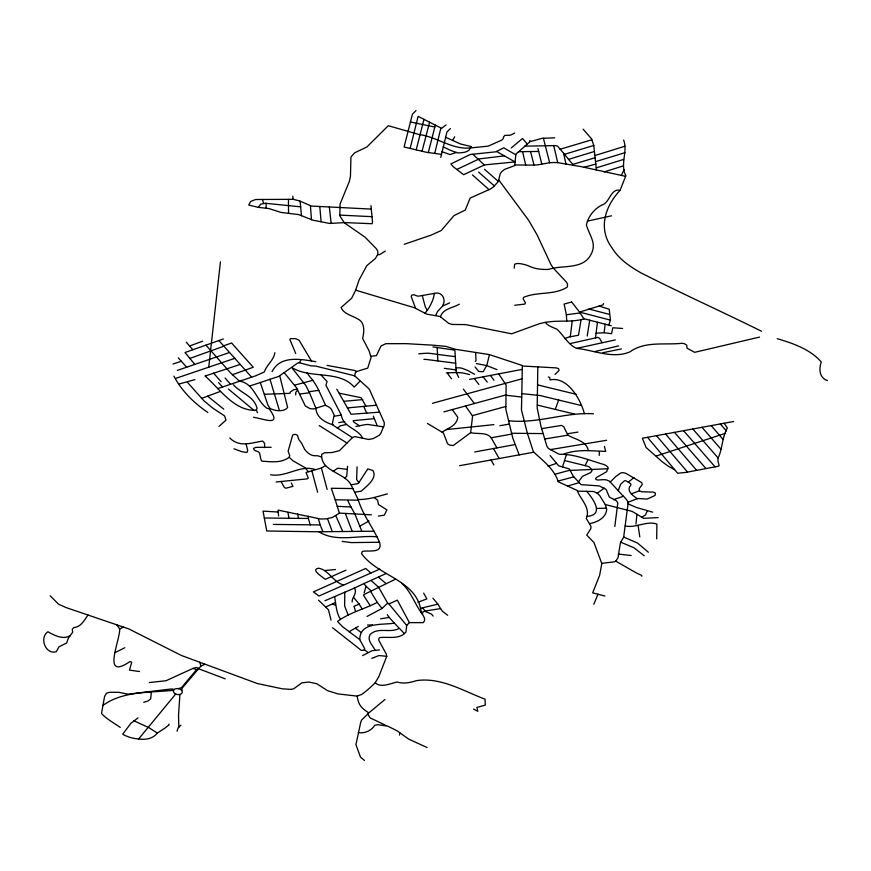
<?xml version="1.0" encoding="UTF-8"?>
<svg xmlns="http://www.w3.org/2000/svg" width="871" height="871" viewBox="0 0 871 871"><rect width="100%" height="100%" fill="white"/><g stroke="black" fill="none" stroke-linecap="round" stroke-linejoin="round"><path stroke-width="1.31" d="M537.81 366.876L537.189 408.042L540.967 426.387L546.901 446.257L548.436 448.456L558.126 453.769A23.375 15.428 9.6 0 0 559.171 454.107A12.183 8.035 9.6 0 0 560.184 454.303C575.023 454.107 589.678 460.432 603.984 464.537A1.971 1.306 9.6 0 0 604.822 464.983A3.375 2.232 9.6 0 1 606.292 465.767L607.49 466.78A2.134 1.404 9.6 0 1 608.034 467.923L606.717 471.57A1.426 0.936 9.6 0 1 606.445 471.842L597.081 477.166A8.166 5.389 9.6 0 0 595.699 478.473A1.415 0.936 9.6 0 0 595.666 478.832A1.753 1.154 9.6 0 0 596.352 479.573A2.373 1.568 9.6 0 0 598.268 479.997L602.939 479.671A23.201 15.308 9.6 0 1 605.323 479.779A4.464 2.951 9.6 0 1 607.425 480.291L608.753 480.857A2.722 1.796 9.6 0 1 609.754 481.511L622.776 495.632A39.609 26.141 9.6 0 1 626.761 499.965A9.254 6.108 9.6 0 1 627.621 501.5A12.945 8.536 9.6 0 1 627.991 504.211L623.908 535.23A11.846 7.817 9.6 0 1 623.135 538.126L620.457 542.666L618.366 555.317A7.491 4.943 9.6 0 1 618.301 556.656A14.763 9.744 9.6 0 1 617.626 558.289A111.684 73.719 9.6 0 1 616.614 559.977A8.721 5.759 9.6 0 1 615.078 561.534A2.167 1.437 9.6 0 1 614.099 561.871L601.785 563.319M288.551 212.992L288.453 199.394M278.6 515.97L278.067 510.101L320.691 519.029L326.255 518.833L332.472 517.428L339.429 513.106L371.384 514.815M352.124 601.992C351.862 597.408 357.012 593.88 354.933 588.905L354.225 588.175L324.905 600.772M599.259 455.402L599.411 451.635M388.586 603.527L406.681 625.454L405.962 632.074C399.441 639.782 388.488 636.603 379.789 637.572L378.667 638.911L378.896 640.501L386.31 654.099L386.746 656.309L378.798 676.669L375.249 682.668A179.208 118.282 9.6 0 1 361.901 694.372L357.132 696.114L337.894 693.904L327.518 690.638L316.728 683.702L308.9 682.047L301.91 682.831L293.701 688.787L291.056 689.375L282.465 688.841L257.381 683.55L181.364 655.449L128.854 628.938L66.087 607.577L58.531 604.18L50.191 595.764M340.43 619.205C336.152 612.683 336.021 604.376 334.704 597.103M357.066 466.856L356.642 479.475L358.808 482.665L357.72 483.666L351.057 484.799C344.23 472.267 320.332 471.516 321.726 454.292L324.491 452.811L332.123 452.506L339.407 450.699L352.603 437.438L354.911 436.611L368.585 439.463L373.3 438.559L379.418 435.141L380.692 433.573L384.285 425.081L384.209 422.413L369.293 389.119L354.617 375.815L316.173 366.179A27.208 17.953 9.6 0 0 311.252 365.896L299.003 362.674M406.681 625.454L409.403 622.623L423.154 622.656C426.768 620.021 423.154 615.318 421.303 612.694C417.634 579.574 378.09 576.744 361.53 553.608L362.347 551.408C368.629 549.993 383.088 553.989 379.527 542.252C373.224 527.641 362.652 514.87 358.133 499.508L351.057 484.799M332.602 627.762L361.225 650.332L363.686 650.289L364.731 648.786L359.767 639.641C359.832 621.524 382.521 625.247 394.356 623.124L404.405 633.576M614.806 526.498L617.822 502.839L616.418 500.836L609.297 497.003L606.129 489.404L599.302 485.909L581.088 484.646L573.347 476.339L569.318 468.936L558.594 465.789L550.113 455.544M597.452 322.27L595.514 337.97M635.972 524.07L636.908 514.326M589.732 320.19L587.206 336.01M347.551 466.29L346.691 476.361L344.589 478.19M563.809 454.096C576.972 448.979 592.03 450.938 605.704 451.407L604.43 446.398M208.713 367.42L220.428 261.888M596.014 333.19L604.115 332.733L605.16 324.197M570.265 336.783L572.236 320.887M427.476 423.469L443.426 432.963L447.563 443.753L449.741 445.103L453.268 445.538L470.645 432.647L472.594 416.033L465.528 405.962M599.128 306.048L609.199 309.238L610.451 320.136L608.742 325.003M581.044 319.668L578.54 335.215L568.556 337.11L564.843 338.59M399.506 735.08L399.811 732.816M434.76 153.252L440.628 129.082L446.039 124.934M181.767 690.54L182.213 688.046L198.588 668.743L200.961 666.075L204.881 664.301M274.855 352.69C273.94 360.039 266.646 364.873 264.316 371.961L255.628 375.837L217.663 388.618M440.78 157.39L446.965 131.902L450.427 128.603M416.186 149.856L423.981 119.349M428.282 152.632L435.315 125.119M410.197 148.19L418.124 116.366L441.347 128.2M422.043 151.282L429.588 122.212M489.448 354.617L486.889 365.178L483.22 371.721L478.767 371.46L475.054 366.985M354.225 588.175L363.893 583.592L366.005 586.259L364.209 592.77M618.225 490.721L620.642 484.265L624.344 480.912A1.35 0.893 9.6 0 1 624.975 480.748A2.025 1.339 9.6 0 1 626.608 481.151L629.21 482.719A4.823 3.179 9.6 0 1 630.517 483.699A2.221 1.47 9.6 0 1 630.898 484.407A2.613 1.72 9.6 0 1 630.746 485.212C625.672 490.58 633.228 496.067 637.485 498.691M271.153 447.28L255.867 447.378L253.472 448.413C253.875 451.82 258.382 450.438 259.58 453.072C260.473 456.589 260.581 459.529 261.746 461.107C271.044 461.782 281.202 463.383 289.183 457.275L289.727 455.577L288.138 451.178L292.514 435.598A2.156 1.426 9.6 0 1 293.767 434.618A2.689 1.775 9.6 0 1 297.664 435.652A139.218 91.88 9.6 0 1 298.307 438.026A13.392 8.841 9.6 0 0 299.896 440.976A30.42 20.077 9.6 0 1 301.584 443.23A93.132 61.471 9.6 0 1 303.239 446.551A81.014 53.469 9.6 0 1 304.523 449.077A18.792 12.401 9.6 0 0 308.421 453.236A10.855 7.164 9.6 0 0 312.156 455.326A6.249 4.126 9.6 0 0 314.551 455.685A11.976 7.904 9.6 0 0 316.783 455.729A2.765 1.829 9.6 0 1 318.024 455.881A18.269 12.063 9.6 0 1 321.29 457.025M404.231 244.294L431.221 235.094L441.281 230.51L454.063 215.54L465.256 210.063L470.166 198.055L490.308 189.083L493.498 186.862L498.332 181.473L500.194 173.732L501.936 171.413L504.625 169.377L514.717 165.599L515.872 154.145L529.339 142.321L529.971 140.438M562.448 467.052L566.444 454.629M440.497 316.848C442.577 308.759 453.083 307.964 459.289 304.186M558.627 400.029L555.317 409.37M177.02 731.194L178.163 727.895L180.874 725.205M603.538 303.544L603.07 304.839L579.553 312.101L571.746 302.074M597.974 594.229L593.815 604.267M623.647 140.057C628.1 151.913 619.717 164.107 625.868 175.702L620.13 190.27C610.31 188.245 610.103 202.889 601.567 205.186C593.957 209.269 588.067 216.639 586.401 225.077C590.081 237.239 598.323 244.631 589.025 257.598C580.119 269.03 562.241 265.263 549.699 269.063A8.732 5.759 9.6 0 1 547.304 269.422A31.694 20.926 9.6 0 1 536.776 268.649A19.739 13.021 9.6 0 1 530.145 266.57A25.215 16.647 9.6 0 0 519.954 263.63A7.893 5.204 9.6 0 0 514.619 264.229L514.271 268.181M647.273 510.82L645.509 514.946L641.546 517.363M585.149 465.615L587.958 459.583M435.718 315.313L437.482 311.589L442.577 306.037A6.413 4.235 9.6 0 1 443.056 304.687A16.201 10.692 9.6 0 0 443.992 300.081A24.606 16.244 9.6 0 0 443.35 297.501A9.472 6.249 9.6 0 0 440.421 294.017A4.257 2.809 9.6 0 0 436.012 293.124L418.995 296.086A2.853 1.884 9.6 0 1 417.481 296.042A6.097 4.028 9.6 0 1 414.988 295.106A2.744 1.807 9.6 0 0 412.027 295.084A3.353 2.21 9.6 0 0 411.45 297.185L415.674 308.508M300.745 360.235L299.711 362.401L297.555 363.163L278.709 376.435L249.542 386.082M514.674 133.078L510.319 135.234L504.766 135.397L503.58 136.987A7.523 4.965 9.6 0 1 500.487 140.667L488.228 146.132L470.405 147.939C468.75 152.49 463.013 152.49 458.984 152.948A4.388 2.896 9.6 0 1 457.003 152.632L453.094 151.314A18.389 12.14 9.6 0 1 450.002 150.095L443.099 146.851M621.295 175.441L624.202 169.54M272.068 371.645C280.299 355.03 301.018 359.168 315.857 361.726M371.514 209.105L311.437 206.068L299.286 200.809L293.081 199.328L255.551 199.513L250.663 201.462L248.725 205.055L258.393 207.374L260.571 204.195L265.513 203.27L300.647 206.841M452.702 140.405L454.651 136.725M578.605 481.728L582.383 476.383L590.723 472.528L592.008 470.808L591.551 469.556A10.757 7.099 9.6 0 0 589.166 466.987A2.232 1.47 9.6 0 0 588.35 466.584A16.386 10.811 9.6 0 0 585.584 465.724L564.539 460.541M240.2 381.171C254.648 384.296 256.063 400.333 266.918 408.249L269.161 408.739L269.705 407.922L267.854 404.917L260.309 382.532M620.13 190.27C604.997 206.438 597.746 228.779 612.063 247.985C618.802 259.014 629.668 266.384 640.642 272.699C680.567 292.983 721.395 311.404 761.526 331.23M88.08 615.002C84.247 620.196 81.014 627.109 73.708 627.599L72.228 629.363L72.696 632.215L68.297 638.291L66.664 643.005L58.967 646.815L56.354 651.628C45.749 655.21 38.901 637.746 47.927 631.758C54.318 635.384 63.213 640.141 70.377 635.525M168.952 724.139L169.105 724.781L164.88 728.145L157.335 733.044C150.988 741.275 139.926 739.664 131.107 737.726A34.905 23.038 9.6 0 1 123.127 734.547L122.822 734.013L130.966 723.257L138.043 717.889M358.808 482.665L367.834 468.881L372.93 470.547C377.742 478.277 366.332 486.432 361.236 491.168L354.606 492.246M425.004 313.418L427.901 309.401A47.361 31.258 9.6 0 0 429.621 306.636A102.865 67.894 9.6 0 0 432.528 300.549A77.007 50.823 9.6 0 0 434.346 293.429M175.692 694.035L138.652 738.956M395.434 579.215L363.926 594.566L363.457 595.176L370.251 605.737M264.642 447.64L264.534 443.187L262.628 441.042C251.425 442.904 239.275 447.64 229.781 437.993M225.208 678.836L198.588 668.743L196.487 669.766L181.473 687.676L178.228 688.645M610.233 482.044L615.721 476.557L620.631 473.084A1.611 1.067 9.6 0 1 621.404 472.79A27.807 18.356 9.6 0 1 622.253 472.692A2.515 1.655 9.6 0 1 623.494 472.779A16.571 10.931 9.6 0 0 625.008 473.105A2.591 1.709 9.6 0 1 626.031 473.443L641.731 482.621L642.21 484.581L639.216 488.664L639.477 490.852L641.829 491.799L652.978 492.071L654.894 492.757A1.263 0.827 9.6 0 1 655.417 493.552L655.242 494.989A4.812 3.179 9.6 0 1 653.936 495.991L647.98 498.691A3.016 1.992 9.6 0 1 646.042 499.029L640.109 498.626A5.15 3.397 9.6 0 0 636.941 498.833A22.2 14.644 9.6 0 0 635.721 499.268L627.871 502.349M359.93 381.248L354.203 387.105C339.287 369.925 311.339 379.048 292.689 367.998M475.316 361.389L475.98 360.768L475.62 352.45M416.022 110.563L412.429 114.21L404.09 146.992L426.311 152.262L441.521 154.352M219.013 426.387L226.003 420.138L224.544 415.903L212.589 407.976L203.89 400.769L187.374 382.238M384.895 699.533L369.184 712.62L361.607 720.056L360.736 722.19L355.934 744.607L360.496 757.139L364.459 760.437M422.326 614.142L422.979 611.845L425.571 610.963L440.574 608.6L442.392 611.235L447.661 615.242M511.277 147.95L522.556 138.467L527.303 144.129M337.317 428.314L340.343 425.821L346.375 424.46M333.277 471.255L337.774 468.184L347.213 469.382M555.001 374.432L559.062 370.458L558.605 368.705L556.46 367.91L522.35 366.016M628.263 482.153L634.001 477.613M456.415 152.436L450.089 154.559L441.88 151.685M597.223 493.269L604.376 488.065M385.309 251.077L379.68 254.582L377.666 254.735M315.977 408.521L313.331 408.858A6.848 4.518 9.6 0 1 309.553 408.412L305.296 405.94L296.565 387.835L284.218 372.679M369.032 520.956L359.385 526.367M367.029 616.45L382.021 608.47L387.127 603.603L390.056 603.451L397.339 600.141L409.403 622.623M382.021 608.47L377.285 602.416C364.132 609.177 349.489 612.618 337.513 621.458L342.434 626.597L359.767 639.641M276.161 481.99L307.136 478.887L308.269 478.125L306.059 472.463L321.421 468.032L325.504 465.604M349.129 631.682L358.297 626.434M442.054 432.125C447.803 428.336 457.308 425.451 457.732 417.155L452.267 409.588M387.388 493.868C377.818 496.426 368.335 499.769 358.133 499.508M362.608 655.58L372.124 650.681L379.571 649.908M371.808 658.378L378.972 655.536L386.746 656.309M102.941 705.401C123.366 690.67 149.932 692.913 173.579 690.246M124.793 647.741L115.288 652.499M325.95 606.902L335.466 602.514M139.512 671.508L129.463 670.115L131.717 662.308L130.095 661.481C101.33 681.024 119.763 641.655 119.752 628.96L123.519 627.033M363.893 583.592L386.354 573.423M456.959 169.399L479.148 158.914L504.037 155.909M442.577 306.037L449.665 302.89M370.861 573.042L319.004 596.025L313.364 591.91L365.733 568.469L370.861 573.042L379.8 569.101M345.961 570.178L325.264 579.367C323.337 577.386 309.978 569.699 318.514 568.197C328.705 569.83 333.255 582.264 343.577 584.985M362.118 608.96L359.19 604.115L353.964 606.336L355.488 611.104M202.638 341.192L189.595 345.994M398.864 628.557C389.838 633.467 377.491 626.619 369.968 634.796C366.963 640.392 372.701 645.346 374.998 649.951M223.901 346.19L189.475 358.558M631.355 493.857L639.434 490.798M179.284 383.959L194.919 379.625M201.539 398.428L220.287 391.438M594.806 351.568L618.617 345.885M223.39 338.961L185.011 352.515L194.919 364.535M234.778 358.34L176.007 378.286M223.575 345.82L231.621 343.022L253.243 367.257L232.415 374.693M229.04 352.679L177.39 370.382M548.066 466.268L556.547 463.328M205.229 376.011L240.211 364.416M613.489 499.649L623.451 496.252M332.918 424.819C325.09 422.511 316.26 417.449 315.912 408.227L325.329 405.244L329.39 407.28L331.35 409.218L334.192 415.086L332.395 423.567L333.158 425.266L352.396 437.623M725.608 433.235L656.32 456.001M173.013 364.002L181.375 361.247M417.949 602.22L426.844 598.943L423.687 593.162M604.18 171.892L623.309 165.926M594.904 155.539L624.855 146.252M596.243 167.885L623.582 159.437M589.536 523.623C597.049 522.35 606.151 517.853 606.739 509.252L605.28 504.549L599.564 495.359L596.831 492.921L593.597 491.516L577.473 491.135M524.701 146.165L555.48 145.599L557.451 146.056L564.528 154.309L593.793 145.457L591.518 138.783L583.135 129.18M595.688 161.614L624.943 152.675M312.82 380.3L294.485 385.2M564.528 154.309L568.545 159.371L594.381 151.5M595.187 157.716L572.835 164.39L568.545 159.371M591.866 139.785L560.086 149.257M440.574 608.6L437.884 604.158L420.53 608.285M576.558 348.378L615.329 339.908M567.838 485.953L579.204 482.643M583.864 167.33L595.927 163.998M571.485 302.041L564.114 304.077L566.357 314.747L566.76 320.909M521.892 378.831L432.484 403.284M443.905 411.874L505.158 395.129L521.642 397.056M472.409 415.641L505.833 406.485M555.045 474.227L568.796 470.492L607.904 468.74M558.006 481.086L573.771 476.862M143.715 702.309L147.95 700.981L150.683 698.836L151.402 691.999M759.534 337.088L694.655 352.33L686.99 348.171L686.762 345.199L684.421 343.686L681.939 343.305C664.66 345.166 645.204 340.92 630.081 351.775C613.119 359.277 593.924 350.153 576.504 348.367C567.827 344.437 563.711 335.27 556.972 329.249C552.856 327.344 548.229 326.135 545.322 322.379L539.835 323.555L511.604 333.811L465.637 324.6L452.06 324.448L448.587 323.304L440.073 316.5L426.725 314.115L414.258 307.681L355.64 290.163M587.359 221.136L611.507 215.823M621.317 348.923L602.852 352.711M570.026 343.599L597.811 337.393L599.542 338.253L602.013 342.597M394.356 623.124L389.174 617.408L380.594 618.802M469.611 379.397L522.23 369.402M355.869 426.474L364.927 424.721A9.929 6.554 9.6 0 1 367.061 424.493A8.873 5.857 9.6 0 1 368.487 424.536L383.61 426.888M470.645 432.647C476.938 434.422 486.671 431.722 491.157 437.808L511.723 434.052M474.717 451.962L515.033 444.569M733.567 421.52L642.373 438.255L646.075 447.476L662.112 461.663L668.514 466.399L674.611 469.643M339.244 393.202L361.171 397.72L365.94 406.191M459.594 465.691L533.858 452.212M499.834 425.723L509.383 424.079M550.385 449.61L606.63 440.269M545.322 322.379C558.267 319.962 571.572 322.629 584.408 318.851L611.3 325.776M544.669 438.995L567.903 435.162C575.132 439.539 586.194 440.726 588.35 450.481M541.599 428.652L561.425 425.418L563.668 426.583L567.903 435.162M334.366 416.196L341.28 415.086C343.218 427.149 356.272 427.988 361.977 436.861L362.14 437.765M338.754 422.609L344.742 421.651M567.478 433.736L577.909 432.092M318.753 390.371L309.02 391.732M315.912 408.227L309.499 392.756L299.722 394.04M418.777 353.898L420.247 353.691A110.192 72.729 9.6 0 1 425.984 353.288A59.239 39.097 9.6 0 1 428.129 353.19A175.528 115.854 9.6 0 1 438.015 354.421A327.823 216.367 9.6 0 0 455.293 356.609M566.357 314.747L580.14 312.961M324.731 570.527L335.466 569.547M149.366 682.548L166.023 680.73L192.763 668.514L196.269 667.491L198.86 668.438M493.89 424.634L446.322 429.599M279.722 375.749L287.637 407.486C283.913 412.342 274.561 411.058 269.553 408.151M514.75 305.275L524.897 304.055L525.463 302.868L523.112 298.818L523.558 297.37C537.44 291.371 554.522 295.465 567.337 287.027L567.554 284.153L566.237 281.888L553.433 268.29L550.962 264.599L537.102 234.898L528.664 220.33L498.8 180.003M347.3 407.944L376.555 405.189M278.023 512.028L263.031 511.103L266.755 531.005L318.949 531.789L374.007 531.212M343.599 401.324L362.728 399.593M658.236 517.581L643.68 518.343L632.139 511.386L605.28 504.549M374.334 418.624L353.093 420.693L353.768 422.065L359.516 425.777M586.531 516.459C604.714 515.099 593.695 499.562 586.673 491.353M377.187 536.819C358.112 534.925 335.966 542.644 318.949 531.789M379.593 412.168L351.089 414.269L336.805 389.206M529.514 141.81L542.219 138.293L554.707 137.825M370.73 356.283L376.392 355.673L381.063 345.961L385.755 343.697L406.028 343.653L432.408 345.134L445.81 346.364L455.522 349.325L489.317 354.573L522.36 365.504L521.468 410.012L527.401 433.399L533.422 451.842C542.807 460.596 554.337 469.088 558.267 481.772L577.114 490.427C580.685 499.834 590.843 507.553 586.292 518.561L590.952 526.226L590.821 528.675L586.738 535.066L593.978 542.579L601.817 563.57L599.64 575.219L592.683 592.857L604.91 596.036M446.29 372.93L454.118 372.603A32.434 21.405 9.6 0 1 459.561 372.69L461.761 372.864A8.525 5.629 9.6 0 1 464.058 373.245L469.578 374.563M367.54 625.062L372.429 624.877M264.392 394.291L289.956 393.354L290.228 392.092L293.777 389.685L297.272 389.195L297.566 390.012L295.759 392.473L295.705 394.922M470.405 147.939C452.169 149.921 436.763 136.725 419.049 134.515L388.303 125.707L366.898 146.97L354.671 152.806L350.937 157.052L350.458 176.214L349.347 181.386L340.104 203.966L339.81 215.79L344.285 222.758L365.112 237.239L376.435 248.845L377.731 251.088L377.883 254.027L375.477 258.415L366.778 265.688L359.092 279.95L355.597 290.315L351.688 298.187L341.105 307.528C343.664 314.017 351.982 315.498 357.35 318.732C365.232 322.183 364.23 331.524 362.641 338.438L369.228 351.155L371.079 357.48L367.736 368.095L356.849 371.46L355.368 372.57L354.617 375.815M358.09 500.172L335.248 499.78L331.285 488.283L352.94 488.555M322.782 531.408L320.18 524.93L273.352 524.418M596.875 508.414L606.401 508.185M264.316 518.005L308.367 518.474L310.272 524.93M538.67 151.445L518.441 151.696M511.538 433.268L543.003 433.595M379.527 542.252L351.351 542.6L342.183 541.392M508.544 420.715C537.353 424.014 564.811 412.07 593.434 413.769M378.362 516.089L384.307 515.197L386.898 509.905L378.46 504.483L377.666 500.248L374.356 497.733M339.744 215.115L372.091 216.672M455.969 367.823L459.365 367.845A7.643 5.041 9.6 0 1 463.002 368.618L467.934 370.567A6.326 4.17 9.6 0 1 469.861 371.743L474.575 374.29M514.979 164.957L529.612 165.109A308.138 203.368 9.6 0 0 536.079 164.946A15.047 9.929 9.6 0 0 538.256 164.771A121.396 80.121 9.6 0 1 545.932 163.432A26.337 17.387 9.6 0 1 555.676 162.55A15.33 10.114 9.6 0 1 557.723 162.648L581.545 166.709L625.607 176.334M335.248 499.78L337.229 506.323L350.991 506.987L354.889 514.01L361.857 531.332M625.149 525.953C635.612 528.436 647.251 520.314 656.897 524.113L656.701 538.899M253.461 417.285C264.24 418.864 282.618 427.236 269.161 408.739M622.569 328.454L612.814 327.79L611.54 333.691L604.115 332.733M521.685 393.627L540.107 395.532L581.055 405.472M427.073 747.503L408.706 739.12L397.328 730.954L387.954 726.24L378.156 724.683L374.835 725.205C371.46 730.66 364.59 733.709 358.319 732.598M631.181 555.513L618.377 554.065M455.696 363.218L427.334 359.592A12.945 8.547 9.6 0 0 423.948 359.396M258.393 207.374L268.878 208.55L281.006 212.415L298.742 214.604L312.841 220.178L329.684 223.455L344.709 222.584L372.059 223.727L372.527 222.083L370.97 205.665M444.243 368.335L456.088 369.925M432.941 346.93L453.606 349.957A1.622 1.067 9.6 0 1 454.945 350.839L456.154 371.427A8.329 5.498 9.6 0 0 456.916 373.637L458.69 377.393M270.609 474.749C286.069 477.635 300.092 464.537 314.921 469.458M476.404 363.566L486.693 365.602L497.003 369.62M434.825 127.035L410.339 121.973M174.222 689.473L171.62 688.939L128.037 694.176L118.696 692.325L109.877 692.26L106.491 693.153L104.553 696.55L101.526 713.48C106.022 718.684 114.515 723.322 120.252 727.437M537.374 405.091L574.522 414.041M537.734 384.938L576.275 394.323M652.662 512.148L636.396 507.477L628.013 503.841M610.451 320.136L579.553 312.101L583.951 318.96M588.829 308.998L609.395 314.377M548.316 377.012L549.743 377.426L550.047 379.876C567.729 376.207 580.739 399.658 584.376 413.649M777.204 338.699C792.948 343.272 810.335 349.325 821.255 361.988C818.936 368.858 819.001 377.589 827.45 380.627M233.972 448.794L241.768 451.668L246.863 452.517L247.756 450.59L246.145 444.09M193.188 668.362L196.487 669.766M445.604 137.27L460.509 143.976L471.538 146.633M326.984 365.374L354.965 370.534L356.696 371.569M332.439 604.028L335.335 605.225M133.786 720.731L148.843 727.644L157.335 733.044M620.707 542.219L633.957 547.717L644.224 555.796M623.658 537.015L637.561 543.069L648.34 552.214M386.136 725.499L370.284 717.987L367.758 714.242L368.248 712.5C360.485 707.579 358.427 704.182 357.132 696.114M346.93 443.012L319.2 425.549M515.752 154.788L503.776 147.83L495.893 151.804L470.242 154.505L450.851 163.944L453.399 166.84L463.622 174.712L483.547 165.359A4.213 2.787 9.6 0 1 485.332 164.815L515.066 161.93L496.601 151.467M615.655 561.098L633.74 571.463A73.131 48.264 9.6 0 0 637.169 573.303A24.824 16.386 9.6 0 0 639.499 574.381L640.925 575.034A2.047 1.35 9.6 0 1 641.764 575.677A1.579 1.045 9.6 0 1 641.742 576.264M473.541 709.081L477.809 711.302L476.883 707.448L485.278 705.118L485.06 699.173C463.132 690.943 441.107 677.105 416.665 680.599C410.154 682.581 403.915 684.116 397.198 682.015C390.85 683.267 380.464 688.428 375.249 682.668M355.379 628.165L361.215 632.52M427.313 310.218L425.32 306.984L422.283 295.509M318.546 600.152L328.476 609.787L331.013 620.098M364.437 649.712L368.074 652.575M254.332 410.644L228.452 389.087M207.603 396.153L223.76 409.174M494.38 185.926L478.604 172.099M378.537 577.255L385.929 583.516M484.505 169.268L498.332 181.451M366.005 586.259L370.752 590.44L370.708 591.583L377.285 602.416M489.034 189.649L472.43 174.897M371.035 580.456L378.624 587.25L387.889 603.559M239.645 381.378L230.532 372.864L206.002 345.21M207.908 412.516C194.113 403.088 181.799 391.177 173.895 376.12M472.899 154.287L484.418 165M205.121 376.043C219.797 388.869 234.103 411.101 255.824 410.285L257.141 408.597C254.343 396.142 240.723 393.246 233.33 384.688M178.272 357.883L186.721 367.268M221.136 381.694L213.526 373.158M280.995 481.456L284.382 487.477L285.873 488.228L292.994 486.312L291.262 483.002M432.898 598.17L437.884 604.158M218.893 340.583L251.643 377.197M218.588 382.619L222.497 387.029M230.575 384.361L225.056 378.003M720.306 423.959L726.49 430.993M683.572 430.699L715.058 466.802M186.252 342.183L192.839 349.707M692.837 429L718.129 457.972M674.459 432.375L705.88 468.456M702.004 427.313L721.101 449.392M711.204 425.625L723.137 439.528M665.52 434.008L696.604 470.318M656.473 435.674L687.535 472.093M647.491 437.318L677.638 473.247L685.782 472.43L718.118 466.279A1.513 1.002 9.6 0 0 719.032 465.212L718.368 462.741A27.502 18.149 9.6 0 1 717.954 458.429C722.592 448.794 721.907 437.471 727.372 427.966L724.128 423.252M401.781 583.32C410.807 591.453 414.433 603.08 421.303 612.694M289.183 457.275L292.819 460.694L305.296 467.825L308.269 471.668M483.067 376.795L487.248 382.108M335.89 515.937L342.651 531.299M474.281 378.493L478.898 384.503M463.394 389.141L474.423 403.534M321.083 374.976L327.093 381.574L325.917 385.178L341.29 415.086M119.752 628.96L116.856 624.921M572.857 164.379L573.782 165.621M451.472 378.743L448.282 374.454A6.347 4.192 9.6 0 1 447.585 372.875M498.615 373.79L506.127 385.026L505.855 409.316L512.714 437.873L519.181 454.88M490.438 375.379L493.999 380.268M292.286 368.27L305.775 385.418L309.499 392.756M306.875 372.69L310.337 377.415A37.388 24.671 9.6 0 1 314.344 382.576A100.372 66.25 9.6 0 1 318.644 390.099L325.569 405.255M433.127 616.08L431.504 614.109L425.298 611.486L422.816 607.827M387.301 614.686L389.174 617.408M359.19 604.115L353.572 597.299M348.258 615.274L344.633 605.944L344.774 592.193M311.578 361.193L299.112 340.3L295.672 338.656L290.511 338.645L289.825 339.461L295.748 353.539M491.004 459.986L493.901 464.983M491.157 437.808L496.927 447.879M493.476 448.511L499.159 458.505M347.649 500.487L350.991 506.987M339.429 513.106L337.229 506.323M363.708 406.398L366.767 413.148M327.463 518.626L332.243 531.397M256.303 409.849L257.457 412.691M373.321 416.131L377.11 425.44M352.232 531.441L345.384 513.498M269.934 379.135L279.33 410.23M317.61 492.246L311.742 470.405M199.72 662.308L200.961 666.075M318.329 518.735L320.18 524.93M327.137 489.469L321.421 468.032M543.406 138.26L549.645 162.768M530.548 151.608L534.021 165.011M331.165 223.39L329.347 207.015M263.575 203.313L262.487 199.437M553.684 145.435L557.723 162.648M537.962 148.571L541.795 164.096M522.578 151.728L525.714 165.076M297.555 513.814L298.633 518.506M563.581 153.252L565.976 164.14M287.92 512.366L289.009 518.419M293.081 199.328L292.798 196.138M638.062 525.289L639.804 536.906M300.114 201.212L301.464 215.703M593.793 145.468L596.439 170.281M319.788 206.492L321.116 221.724M310.414 205.708L311.48 219.688M437.177 347.507L437.819 360.899M308.258 516.165L308.367 518.474M178.805 727.154L178.533 714.939L179.938 694.448M266.188 208.321L266.08 203.302M175.071 693.708A4.518 2.983 9.6 0 0 182.268 692.434A4.518 2.983 9.6 0 0 176.149 688.656A4.518 2.983 9.6 0 0 175.071 693.708"/></g></svg>
